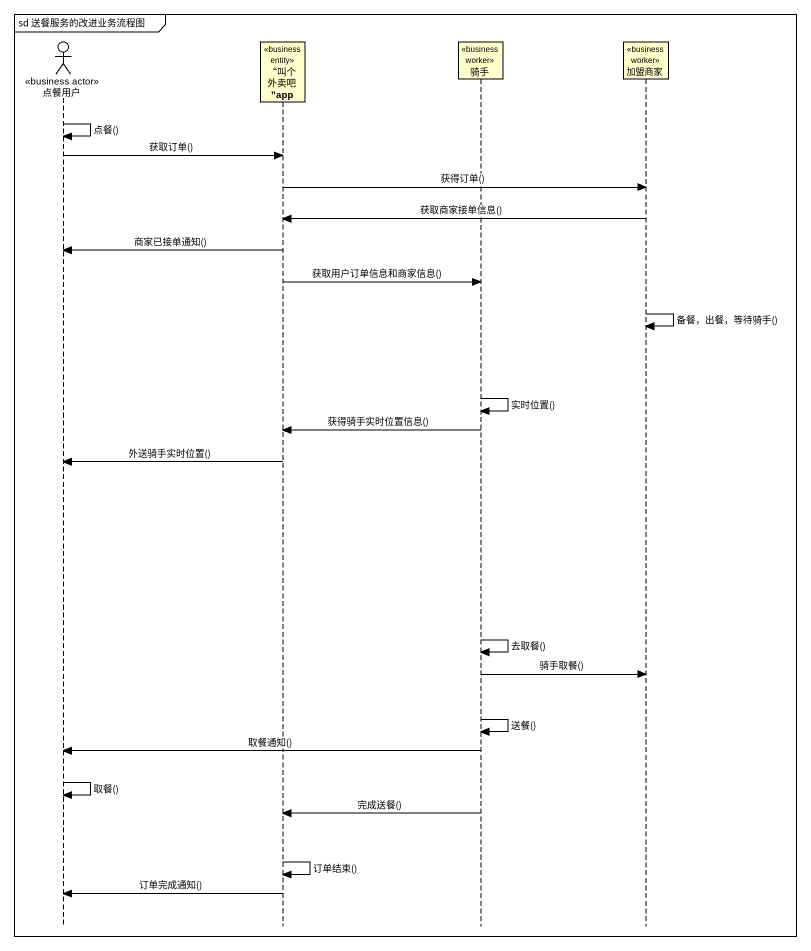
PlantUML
@startuml
mainframe sd 送餐服务的改进业务流程图
hide footbox
actor 点餐用户 <<business actor>>
participant "“叫个外卖吧”app" as 叫个外卖吧_app <<business entity>>
participant 骑手 <<business worker>>
participant 加盟商家 <<business worker>>

点餐用户 -> 点餐用户 : 点餐()
点餐用户 -> 叫个外卖吧_app : 获取订单()
叫个外卖吧_app -> 加盟商家 : 获得订单()
加盟商家 -> 叫个外卖吧_app : 获取商家接单信息()
叫个外卖吧_app -> 点餐用户 : 商家已接单通知()
叫个外卖吧_app -> 骑手 : 获取用户订单信息和商家信息()
加盟商家 -> 加盟商家 : 备餐，出餐，等待骑手()
骑手 -> 骑手 : 实时位置()
骑手 -> 叫个外卖吧_app : 获得骑手实时位置信息()
叫个外卖吧_app -> 点餐用户 : 外送骑手实时位置()
骑手 -> 骑手 : 去取餐()
骑手 -> 加盟商家 : 骑手取餐()
骑手 -> 骑手 : 送餐()
骑手 -> 点餐用户 : 取餐通知()
点餐用户 -> 点餐用户 : 取餐()
骑手 -> 叫个外卖吧_app : 完成送餐()
叫个外卖吧_app -> 叫个外卖吧_app : 订单结束()
叫个外卖吧_app -> 点餐用户 : 订单完成通知()
@enduml
